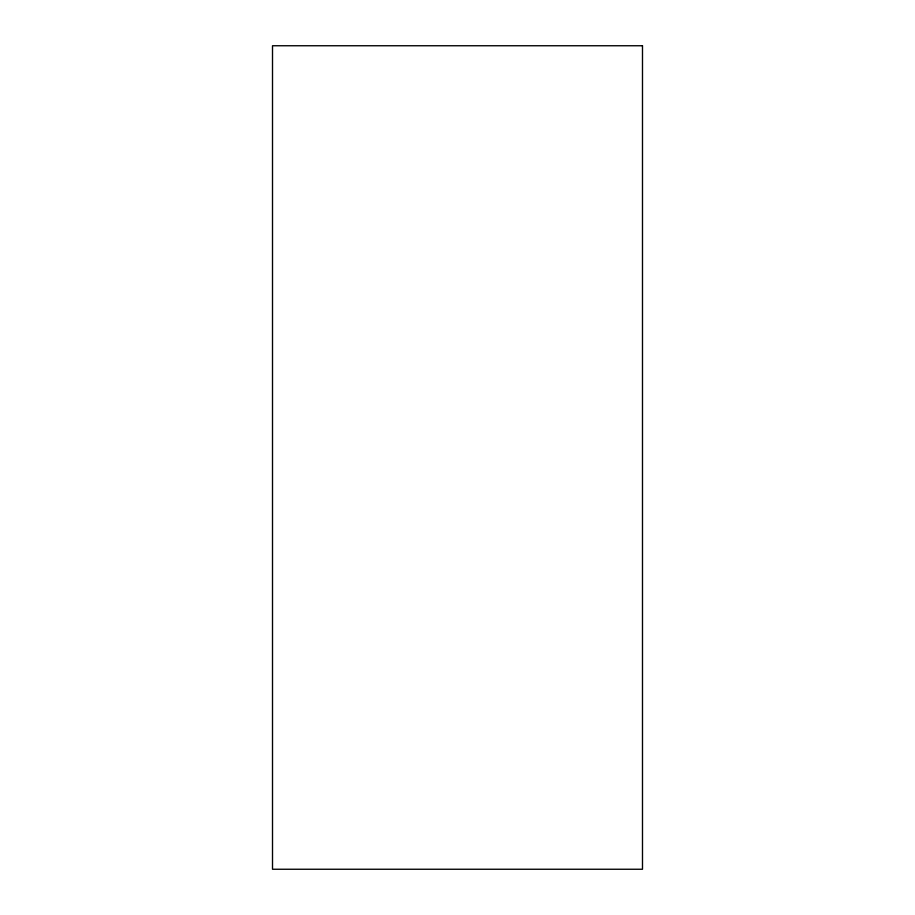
<?xml version="1.0" encoding="UTF-8"?>
<svg xmlns="http://www.w3.org/2000/svg" width="915" height="915" viewBox="0 0 915 915"><rect width="100%" height="100%" fill="white"/><g stroke="black" fill="none" stroke-linecap="round" stroke-linejoin="round"><path stroke-width="1.37" d="M642.49 45.75L272.51 45.75L272.51 869.25L642.49 869.25L642.49 45.75"/></g></svg>
